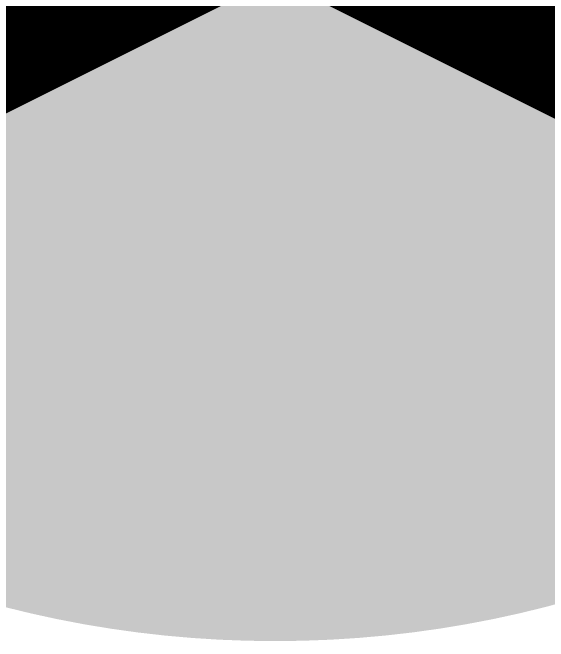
# Model space of a CAD drawing. Header units: inches. Extents: x 22 to 371, y 55 to 284.
# Drawn here: x 93.8062 to 94.0054, y 101.6047 to 101.8385 of the extents above; entities that cross this region are included whole.
import ezdxf

# ---------------------------------------------------------------- set-up
doc = ezdxf.new("R2010")
doc.units = ezdxf.units.IN
for name, color, linetype in [('Bottom Layer', 5, 'Continuous'), ('Bottom Solder', 6, 'Continuous'), ('Drill Drawing', 1, 'Continuous'), ('Layer 1', 16, 'Continuous'), ('Layer 2', 76, 'Continuous'), ('Top Layer', 1, 'Continuous'), ('Top Solder', 216, 'Continuous')]:
    doc.layers.add(name, color=color, linetype=linetype)

msp = doc.modelspace()

# ---------------------------------------------------------------- hatches: boundary and pattern name
at = {"layer": 'Bottom Layer'}
h = msp.add_hatch(color=5, dxfattribs=at)
edge = h.paths.add_edge_path()
edge.add_arc((93.9038, 102.0064), 0.3, 0, 360)
at = {"layer": 'Bottom Solder'}
h = msp.add_hatch(color=6, dxfattribs=at)
edge = h.paths.add_edge_path()
edge.add_arc((93.9038, 102.0064), 0.4016, 0, 360)
at = {"layer": 'Layer 1'}
h = msp.add_hatch(color=16, dxfattribs=at)
edge = h.paths.add_edge_path()
edge.add_arc((93.9038, 102.0064), 0.3, 0, 360)
at = {"layer": 'Layer 2'}
h = msp.add_hatch(color=76, dxfattribs=at)
edge = h.paths.add_edge_path()
edge.add_arc((93.9038, 102.0064), 0.3, 0, 360)
at = {"layer": 'Top Layer'}
h = msp.add_hatch(color=1, dxfattribs=at)
edge = h.paths.add_edge_path()
edge.add_arc((93.9038, 102.0064), 0.3, 0, 360)
at = {"layer": 'Top Solder'}
h = msp.add_hatch(color=216, dxfattribs=at)
edge = h.paths.add_edge_path()
edge.add_arc((93.9038, 102.0064), 0.4016, 0, 360)

# ---------------------------------------------------------------- linework, layer by layer
at = {"layer": 'Drill Drawing'}
for points in [[(93.6498, 101.7524, 0.0508, 0.0508, 0), (93.9038, 101.8794, 0.0508, 0.0508, 0)], [(93.9038, 101.8794, 0.0508, 0.0508, 0), (94.1578, 101.7524, 0.0508, 0.0508, 0)]]:
    msp.add_lwpolyline(points, format="xyseb", dxfattribs=at)

doc.saveas('drawing.dxf')
